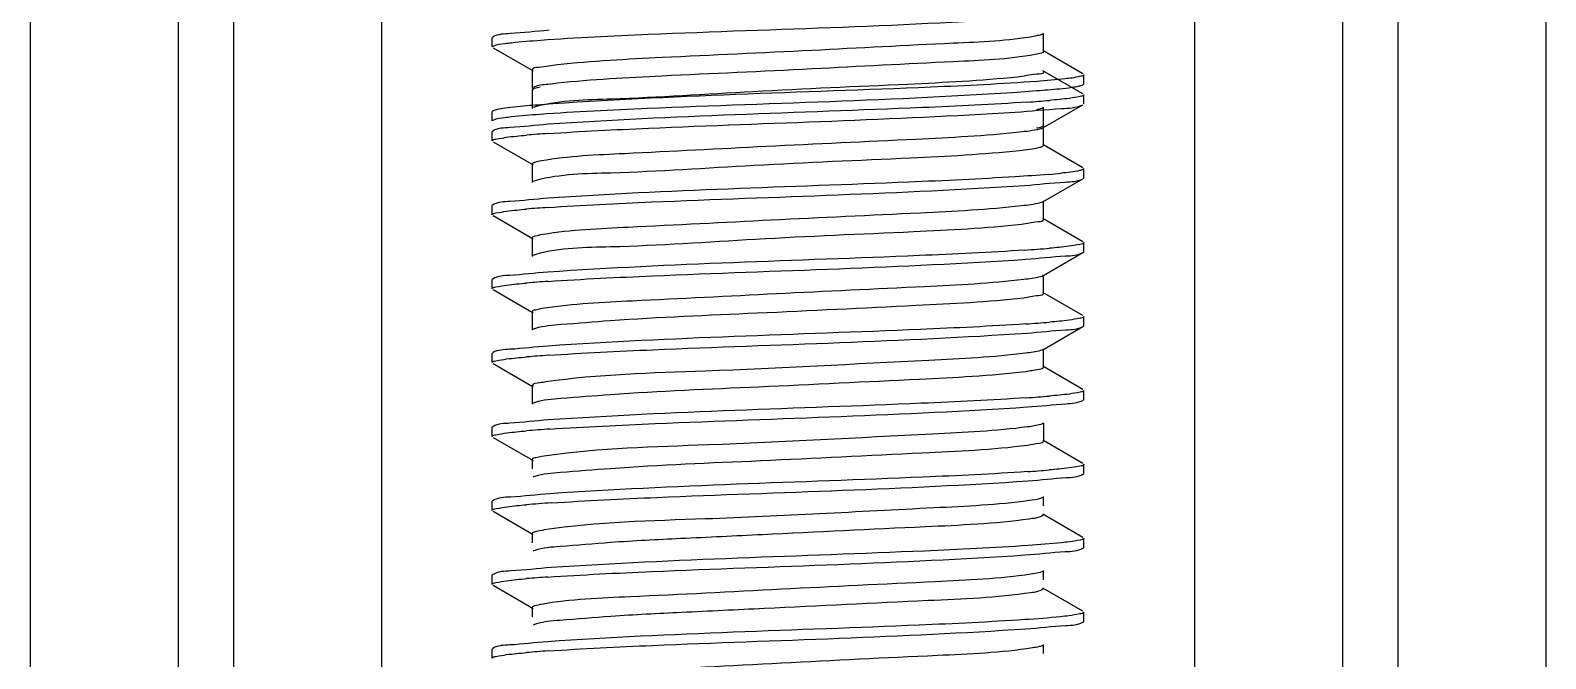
# Model space of a CAD drawing. Extents: x 4995099 to 5303443, y 4627657 to 4889583.
# Drawn here: x 5028668 to 5029279, y 4750143 to 4750396 of the extents above; entities that cross this region are included whole.
import ezdxf

# ---------------------------------------------------------------- set-up
doc = ezdxf.new("R2010")
doc.units = 0
doc.header["$LTSCALE"] = 1000
doc.header["$MEASUREMENT"] = 0
doc.layers.get('0').update_dxf_attribs({"color": 4, "linetype": 'CONTINUOUS'})

msp = doc.modelspace()

# ---------------------------------------------------------------- linework, layer by layer
at = {"linetype": 'Continuous'}
for p, q in [((5028668.47, 4754136.29), (5028668.47, 4748210.01)), ((5028728, 4754136.29), (5028728, 4748210.01)), ((5028750.33, 4754136.29), (5028750.33, 4748210.01)), ((5028809.86, 4754136.29), (5028809.86, 4748210.01)), ((5029137.28, 4754136.29), (5029137.28, 4748210.01)), ((5029196.82, 4754136.29), (5029196.82, 4748210.01)), ((5029219.14, 4754136.29), (5029219.14, 4748210.01)), ((5029278.67, 4754136.29), (5029278.67, 4748210.01)), ((5029076.52, 4750387.72), (5029076.52, 4750395.16)), ((5028854.79, 4750393.62), (5028854.51, 4750393.3)), ((5028854.51, 4750389.58), (5028854.51, 4750393.3)), ((5028854.51, 4750389.58), (5028854.51, 4750393.3)), ((5028854.79, 4750389.25), (5028870.94, 4750379.9)), ((5029092.35, 4750378.74), (5029076.2, 4750388.09)), ((5028870.62, 4750380.28), (5028870.62, 4750372.83)), ((5029092.35, 4750370.67), (5029076.2, 4750380.02)), ((5029092.64, 4750374.69), (5029092.64, 4750378.41)), ((5029092.64, 4750374.69), (5029092.64, 4750378.41)), ((5028870.62, 4750372.2), (5028870.62, 4750364.76)), ((5029092.35, 4750374.37), (5029092.64, 4750374.69)), ((5029092.64, 4750366.62), (5029092.64, 4750370.34)), ((5029092.64, 4750366.62), (5029092.64, 4750370.34)), ((5028854.79, 4750363.86), (5028854.51, 4750363.53)), ((5028854.51, 4750359.81), (5028854.51, 4750363.53)), ((5028854.51, 4750359.81), (5028854.51, 4750363.53)), ((5029076.2, 4750356.94), (5029092.35, 4750366.3)), ((5029076.52, 4750357.95), (5029076.52, 4750365.39)), ((5029092.15, 4750366.2), (5029092.35, 4750366.3)), ((5029076.52, 4750349.88), (5029076.52, 4750357.32)), ((5028854.79, 4750355.79), (5028854.51, 4750355.46)), ((5028854.51, 4750351.74), (5028854.51, 4750355.46)), ((5028854.51, 4750351.74), (5028854.51, 4750355.46)), ((5028854.79, 4750351.41), (5028870.94, 4750342.06)), ((5029076.2, 4750356.94), (5029076.1, 4750356.89)), ((5029076.52, 4750349.88), (5029076.1, 4750349.45)), ((5029092.35, 4750340.9), (5029076.2, 4750350.26)), ((5028870.62, 4750342.44), (5028870.62, 4750335)), ((5029092.64, 4750336.86), (5029092.64, 4750340.58)), ((5029092.64, 4750336.86), (5029092.64, 4750340.58)), ((5029076.2, 4750327.18), (5029092.35, 4750336.53)), ((5029092.35, 4750336.53), (5029092.64, 4750336.86)), ((5029076.52, 4750320.11), (5029076.52, 4750327.56)), ((5028854.79, 4750326.02), (5028854.51, 4750325.7)), ((5028854.51, 4750321.97), (5028854.51, 4750325.7)), ((5028854.51, 4750321.97), (5028854.51, 4750325.7)), ((5028854.79, 4750321.65), (5028870.94, 4750312.3)), ((5029092.35, 4750311.14), (5029076.2, 4750320.49)), ((5028870.62, 4750312.67), (5028870.62, 4750305.23)), ((5029092.64, 4750307.09), (5029092.64, 4750310.81)), ((5029092.64, 4750307.09), (5029092.64, 4750310.81)), ((5029076.2, 4750297.41), (5029092.35, 4750306.77)), ((5029092.35, 4750306.77), (5029092.64, 4750307.09)), ((5028854.79, 4750296.26), (5028854.51, 4750295.93)), ((5029076.52, 4750290.35), (5029076.52, 4750297.79)), ((5028854.51, 4750292.21), (5028854.51, 4750295.93)), ((5028854.51, 4750292.21), (5028854.51, 4750295.93)), ((5028854.79, 4750291.88), (5028870.94, 4750282.53)), ((5029092.35, 4750281.37), (5029076.2, 4750290.72)), ((5028870.62, 4750282.91), (5028870.62, 4750275.47)), ((5029092.64, 4750277.33), (5029092.64, 4750281.05)), ((5029092.64, 4750277.33), (5029092.64, 4750281.05)), ((5029076.2, 4750267.65), (5029092.35, 4750277)), ((5029092.35, 4750277), (5029092.64, 4750277.33)), ((5028854.79, 4750266.49), (5028854.51, 4750266.16)), ((5028854.51, 4750262.44), (5028854.51, 4750266.16)), ((5028854.51, 4750262.44), (5028854.51, 4750266.16)), ((5029076.52, 4750260.58), (5029076.52, 4750268.02)), ((5028854.79, 4750262.12), (5028870.94, 4750252.76)), ((5029092.35, 4750251.61), (5029076.2, 4750260.96)), ((5028870.62, 4750253.14), (5028870.62, 4750245.7)), ((5029092.35, 4750247.23), (5029092.64, 4750247.56)), ((5029092.64, 4750247.56), (5029092.64, 4750251.28)), ((5029092.64, 4750247.56), (5029092.64, 4750251.28)), ((5028854.79, 4750236.72), (5028854.51, 4750236.4)), ((5028854.51, 4750232.68), (5028854.51, 4750236.4)), ((5028854.51, 4750232.68), (5028854.51, 4750236.4)), ((5029076.52, 4750238.21), (5029076.52, 4750230.77)), ((5028854.79, 4750232.35), (5028870.94, 4750223)), ((5029092.35, 4750221.84), (5029076.2, 4750231.19)), ((5028870.62, 4750223.37), (5028870.62, 4750219.63)), ((5029092.35, 4750217.47), (5029092.64, 4750217.79)), ((5029092.64, 4750217.79), (5029092.64, 4750221.51)), ((5029092.64, 4750217.79), (5029092.64, 4750221.51)), ((5028871.1, 4750216.39), (5028870.95, 4750216.31)), ((5028871.67, 4750216.61), (5028871.1, 4750216.39)), ((5028854.79, 4750206.96), (5028854.51, 4750206.63)), ((5028854.51, 4750202.91), (5028854.51, 4750206.63)), ((5028854.51, 4750202.91), (5028854.51, 4750206.63)), ((5029076.52, 4750204.77), (5029076.52, 4750208.49)), ((5028854.79, 4750202.58), (5028870.94, 4750193.23)), ((5029092.35, 4750192.07), (5029076.2, 4750201.43)), ((5028870.62, 4750193.61), (5028870.62, 4750189.89)), ((5028871.08, 4750186.62), (5028870.95, 4750186.54)), ((5028871.6, 4750186.82), (5028871.08, 4750186.62)), ((5029092.35, 4750187.7), (5029092.64, 4750188.03)), ((5029092.64, 4750188.03), (5029092.64, 4750191.75)), ((5029092.64, 4750188.03), (5029092.64, 4750191.75)), ((5028854.79, 4750177.19), (5028854.51, 4750176.87)), ((5028854.51, 4750173.14), (5028854.51, 4750176.87)), ((5028854.51, 4750173.14), (5028854.51, 4750176.87)), ((5029076.52, 4750175.02), (5029076.52, 4750178.73)), ((5028854.79, 4750172.82), (5028870.94, 4750163.47)), ((5029092.35, 4750162.31), (5029076.2, 4750171.66)), ((5028870.62, 4750163.84), (5028870.62, 4750160.12)), ((5029092.64, 4750158.26), (5029092.64, 4750161.98)), ((5029092.64, 4750158.26), (5029092.64, 4750161.98)), ((5028871.53, 4750157.03), (5028870.95, 4750156.78)), ((5029092.35, 4750157.94), (5029092.64, 4750158.26)), ((5028854.79, 4750147.43), (5028854.51, 4750147.1)), ((5028854.51, 4750143.38), (5028854.51, 4750147.1)), ((5028854.51, 4750143.38), (5028854.51, 4750147.1)), ((5029076.52, 4750145.26), (5029076.52, 4750148.96))]:
    msp.add_line(p, q, dxfattribs=at)
for centre, radius, start, end in [((5029035.78, 4750880.31), 514.07, 273.81843, 274.80556), ((5028911.01, 4749846.26), 509.58, 93.84014, 94.80802), ((5029057.11, 4750595.76), 258.4, 274.74352, 275.88113), ((5028910.99, 4749816.69), 509.38, 93.84602, 94.8037), ((5029034.36, 4750838.61), 531.96, 273.72575, 274.80467), ((5028911.16, 4749784.84), 511.47, 93.83479, 94.80351), ((5029034.91, 4750801.92), 525.02, 273.7603, 274.80593), ((5028911.25, 4749753.97), 512.57, 93.82892, 94.80336), ((5029035.4, 4750766), 518.84, 273.79249, 274.8061), ((5028912.12, 4749713.22), 523.6, 93.76767, 94.80566), ((5029035.29, 4750731.45), 514.08, 273.86616, 274.85391), ((5028912.81, 4749674.73), 532.35, 93.72435, 94.8042), ((5028910.99, 4749667.94), 509.3, 93.84643, 94.80371), ((5028911.15, 4749636.07), 511.41, 93.83512, 94.80352)]:
    msp.add_arc(centre, radius, start, end, dxfattribs=at)
for points, knots in [([(5028874, 4750392.33), (5028888.41, 4750393.37), (5028955.04, 4750396.61), (5029021.77, 4750397.92), (5029073.88, 4750401.77)], [0, 0, 0, 0, 0.21664, 1, 1, 1, 1]), ([(5028877.37, 4750396.28), (5028872.14, 4750395.93), (5028864.82, 4750394.92), (5028856.83, 4750394.79), (5028854.79, 4750393.62)], [0, 0, 0, 0, 0.690599, 1, 1, 1, 1]), ([(5029073.09, 4750393.93), (5029062.23, 4750391.98), (5029032.11, 4750390.8), (5028982.09, 4750387.99), (5028928.92, 4750385.62), (5028894.73, 4750383.88), (5028880.73, 4750382.39)], [0, 0, 0, 0, 0.17175, 0.467319, 0.780864, 1, 1, 1, 1]), ([(5029076.2, 4750394.78), (5029075.84, 4750394.58), (5029074.8, 4750394.27), (5029073.75, 4750394.05), (5029073.09, 4750393.93)], [0, 0, 0, 0, 0.378304, 1, 1, 1, 1]), ([(5028854.51, 4750389.58), (5028854.51, 4750389.73), (5028856.29, 4750390.85), (5028857.92, 4750390.73), (5028859.5, 4750390.95)], [0, 0, 0, 0, 0.088697, 1, 1, 1, 1]), ([(5028859.5, 4750390.95), (5028860.42, 4750391.08), (5028865.24, 4750391.66), (5028870.09, 4750392.04), (5028874, 4750392.33)], [0, 0, 0, 0, 0.191577, 1, 1, 1, 1]), ([(5029076.52, 4750387.72), (5029076.52, 4750387.36), (5029074.93, 4750386.87), (5029073.96, 4750386.65), (5029073.09, 4750386.49)], [0, 0, 0, 0, 0.286254, 1, 1, 1, 1]), ([(5028880.73, 4750382.39), (5028878.2, 4750382.12), (5028875.8, 4750381.38), (5028870.62, 4750381.2), (5028870.62, 4750380.28)], [0, 0, 0, 0, 0.733425, 1, 1, 1, 1]), ([(5029073.09, 4750386.49), (5029062.23, 4750384.54), (5029032.11, 4750383.36), (5028982.09, 4750380.55), (5028928.92, 4750378.18), (5028894.73, 4750376.44), (5028880.73, 4750374.95)], [0, 0, 0, 0, 0.17175, 0.467319, 0.780864, 1, 1, 1, 1]), ([(5029065.89, 4750377.47), (5029051.24, 4750375.95), (5029015.75, 4750374.15), (5028961.21, 4750371.91), (5028911.59, 4750368.55), (5028882.16, 4750368.1), (5028872.36, 4750365.64)], [0, 0, 0, 0, 0.227857, 0.549507, 0.843778, 1, 1, 1, 1]), ([(5029073.88, 4750375.72), (5029059.62, 4750374.67), (5028992.99, 4750371.41), (5028926.27, 4750370.07), (5028874, 4750366.28)], [0, 0, 0, 0, 0.214363, 1, 1, 1, 1]), ([(5029076.52, 4750379.65), (5029076.53, 4750378.68), (5029071.06, 4750378.54), (5029068.55, 4750377.75), (5029065.89, 4750377.47)], [0, 0, 0, 0, 0.266085, 1, 1, 1, 1]), ([(5029087.85, 4750377.07), (5029086.97, 4750376.94), (5029082.32, 4750376.37), (5029077.66, 4750376), (5029073.88, 4750375.72)], [0, 0, 0, 0, 0.191294, 1, 1, 1, 1]), ([(5029092.64, 4750378.41), (5029092.64, 4750377.96), (5029090.29, 4750377.56), (5029089.06, 4750377.24), (5029087.85, 4750377.07)], [0, 0, 0, 0, 0.274675, 1, 1, 1, 1]), ([(5028873.76, 4750373.38), (5028872.96, 4750373.23), (5028872.06, 4750373.02), (5028870.62, 4750372.53), (5028870.62, 4750372.2)], [0, 0, 0, 0, 0.711183, 1, 1, 1, 1]), ([(5028880.73, 4750374.95), (5028879.5, 4750374.82), (5028876.26, 4750374.34), (5028872.74, 4750374.25), (5028870.94, 4750373.21)], [0, 0, 0, 0, 0.373138, 1, 1, 1, 1]), ([(5028873.75, 4750362.54), (5028888.13, 4750363.59), (5028954.82, 4750366.84), (5029021.61, 4750368.15), (5029073.8, 4750371.99)], [0, 0, 0, 0, 0.216028, 1, 1, 1, 1]), ([(5029073.8, 4750371.99), (5029075.24, 4750372.1), (5029079.93, 4750372.47), (5029084.61, 4750372.89), (5029087.83, 4750373.34)], [0, 0, 0, 0, 0.307523, 1, 1, 1, 1]), ([(5029092.64, 4750370.34), (5029092.64, 4750369.81), (5029089.79, 4750369.45), (5029088.35, 4750369.06), (5029086.92, 4750368.87)], [0, 0, 0, 0, 0.271575, 1, 1, 1, 1]), ([(5029087.83, 4750373.34), (5029088.82, 4750373.48), (5029090.33, 4750373.75), (5029091.87, 4750374.09), (5029092.35, 4750374.37)], [0, 0, 0, 0, 0.642865, 1, 1, 1, 1]), ([(5028859.5, 4750364.91), (5028858.47, 4750364.77), (5028856.9, 4750364.49), (5028855.29, 4750364.14), (5028854.79, 4750363.86)], [0, 0, 0, 0, 0.644494, 1, 1, 1, 1]), ([(5028874, 4750366.28), (5028872.51, 4750366.17), (5028867.67, 4750365.8), (5028862.83, 4750365.37), (5028859.5, 4750364.91)], [0, 0, 0, 0, 0.307193, 1, 1, 1, 1]), ([(5028872.36, 4750365.64), (5028872.08, 4750365.56), (5028871.6, 4750365.43), (5028871.13, 4750365.24), (5028870.95, 4750365.14)], [0, 0, 0, 0, 0.587412, 1, 1, 1, 1]), ([(5028876.89, 4750354.69), (5028890.37, 4750355.61), (5028953.11, 4750358.65), (5029015.91, 4750360.28), (5029065.1, 4750363.34)], [0, 0, 0, 0, 0.215245, 1, 1, 1, 1]), ([(5029070.01, 4750367.38), (5029055.91, 4750366.42), (5028991.58, 4750363.32), (5028927.17, 4750361.83), (5028877.02, 4750358.42)], [0, 0, 0, 0, 0.219473, 1, 1, 1, 1]), ([(5029065.1, 4750363.34), (5029071.27, 4750363.72), (5029080.16, 4750364.73), (5029089.5, 4750365.03), (5029092.15, 4750366.2)], [0, 0, 0, 0, 0.681451, 1, 1, 1, 1]), ([(5029076.2, 4750365.02), (5029075.89, 4750364.84), (5029075.02, 4750364.56), (5029074.14, 4750364.37), (5029073.6, 4750364.26)], [0, 0, 0, 0, 0.385895, 1, 1, 1, 1]), ([(5028854.51, 4750359.81), (5028854.51, 4750359.97), (5028856.27, 4750361.07), (5028857.88, 4750360.96), (5028859.44, 4750361.18)], [0, 0, 0, 0, 0.088945, 1, 1, 1, 1]), ([(5028877.02, 4750358.42), (5028871.88, 4750358.07), (5028864.66, 4750357.07), (5028856.8, 4750356.94), (5028854.79, 4750355.79)], [0, 0, 0, 0, 0.690338, 1, 1, 1, 1]), ([(5028859.44, 4750361.18), (5028860.35, 4750361.31), (5028865.11, 4750361.88), (5028869.89, 4750362.26), (5028873.75, 4750362.54)], [0, 0, 0, 0, 0.191564, 1, 1, 1, 1]), ([(5029076.52, 4750357.95), (5029076.52, 4750357.64), (5029075.19, 4750357.16), (5029074.34, 4750356.96), (5029073.6, 4750356.82)], [0, 0, 0, 0, 0.290879, 1, 1, 1, 1]), ([(5028854.51, 4750351.74), (5028854.51, 4750352.27), (5028857.29, 4750352.63), (5028858.7, 4750353.01), (5028860.1, 4750353.2)], [0, 0, 0, 0, 0.271891, 1, 1, 1, 1]), ([(5029066.79, 4750355.24), (5029052.92, 4750353.74), (5029018.89, 4750352.02), (5028965.82, 4750349.63), (5028915.62, 4750346.85), (5028885.3, 4750345.62), (5028874.28, 4750343.71)], [0, 0, 0, 0, 0.216982, 0.529712, 0.826099, 1, 1, 1, 1]), ([(5029076.1, 4750356.89), (5029075.73, 4750356.7), (5029072.66, 4750355.84), (5029069.51, 4750355.54), (5029066.79, 4750355.24)], [0, 0, 0, 0, 0.133347, 1, 1, 1, 1]), ([(5029066.79, 4750347.8), (5029052.22, 4750346.22), (5029016.58, 4750344.43), (5028961.65, 4750342.2), (5028911.64, 4750338.69), (5028881.91, 4750338.42), (5028872.17, 4750335.82)], [0, 0, 0, 0, 0.225438, 0.548607, 0.844824, 1, 1, 1, 1]), ([(5029076.1, 4750349.45), (5029075.73, 4750349.26), (5029072.66, 4750348.4), (5029069.51, 4750348.1), (5029066.79, 4750347.8)], [0, 0, 0, 0, 0.133347, 1, 1, 1, 1]), ([(5028874.28, 4750343.71), (5028873.36, 4750343.55), (5028872.34, 4750343.31), (5028870.62, 4750342.81), (5028870.62, 4750342.44)], [0, 0, 0, 0, 0.715447, 1, 1, 1, 1]), ([(5029092.15, 4750340.15), (5029091.78, 4750339.99), (5029088.96, 4750339.25), (5029086.07, 4750338.98), (5029083.59, 4750338.72)], [0, 0, 0, 0, 0.138302, 1, 1, 1, 1]), ([(5029092.64, 4750340.58), (5029092.64, 4750340.5), (5029092.48, 4750340.3), (5029092.28, 4750340.21), (5029092.15, 4750340.15)], [0, 0, 0, 0, 0.368034, 1, 1, 1, 1]), ([(5028872.17, 4750335.82), (5028871.92, 4750335.75), (5028871.51, 4750335.63), (5028871.11, 4750335.46), (5028870.95, 4750335.37)], [0, 0, 0, 0, 0.580842, 1, 1, 1, 1]), ([(5028876.83, 4750324.92), (5028890.76, 4750325.87), (5028954.8, 4750328.96), (5029018.9, 4750330.49), (5029068.93, 4750333.82)], [0, 0, 0, 0, 0.217913, 1, 1, 1, 1]), ([(5029065.1, 4750337.29), (5029050.81, 4750336.4), (5028988.07, 4750333.45), (5028925.26, 4750331.94), (5028876.89, 4750328.65)], [0, 0, 0, 0, 0.227972, 1, 1, 1, 1]), ([(5029068.93, 4750333.82), (5029074.35, 4750334.18), (5029081.95, 4750335.23), (5029090.24, 4750335.32), (5029092.35, 4750336.53)], [0, 0, 0, 0, 0.691294, 1, 1, 1, 1]), ([(5028876.89, 4750328.65), (5028871.77, 4750328.3), (5028864.6, 4750327.31), (5028856.79, 4750327.17), (5028854.79, 4750326.02)], [0, 0, 0, 0, 0.69026, 1, 1, 1, 1]), ([(5029076.2, 4750327.18), (5029075.87, 4750326.99), (5029073.06, 4750326.14), (5029070.16, 4750325.86), (5029067.65, 4750325.57)], [0, 0, 0, 0, 0.130217, 1, 1, 1, 1]), ([(5028854.51, 4750321.97), (5028854.51, 4750322.51), (5028857.34, 4750322.87), (5028858.78, 4750323.26), (5028860.21, 4750323.45)], [0, 0, 0, 0, 0.271632, 1, 1, 1, 1]), ([(5029067.65, 4750325.57), (5029054.09, 4750324.04), (5029020.45, 4750322.34), (5028967.64, 4750319.92), (5028917.02, 4750317.21), (5028886.23, 4750315.88), (5028874.85, 4750314.04)], [0, 0, 0, 0, 0.211892, 0.522694, 0.821014, 1, 1, 1, 1]), ([(5029067.65, 4750318.13), (5029053.18, 4750316.49), (5029017.44, 4750314.71), (5028962.15, 4750312.49), (5028911.75, 4750308.82), (5028881.72, 4750308.75), (5028872.01, 4750306.01)], [0, 0, 0, 0, 0.222801, 0.547327, 0.845545, 1, 1, 1, 1]), ([(5029076.52, 4750320.11), (5029076.53, 4750319.3), (5029072.01, 4750319.02), (5029069.87, 4750318.38), (5029067.65, 4750318.13)], [0, 0, 0, 0, 0.26802, 1, 1, 1, 1]), ([(5028874.85, 4750314.04), (5028873.79, 4750313.86), (5028872.64, 4750313.59), (5028870.62, 4750313.09), (5028870.62, 4750312.67)], [0, 0, 0, 0, 0.718986, 1, 1, 1, 1]), ([(5029092.64, 4750310.81), (5029092.64, 4750310.25), (5029089.68, 4750309.91), (5029088.19, 4750309.5), (5029086.71, 4750309.31)], [0, 0, 0, 0, 0.270977, 1, 1, 1, 1]), ([(5028872.01, 4750306.01), (5028871.8, 4750305.95), (5028871.44, 4750305.84), (5028871.09, 4750305.69), (5028870.95, 4750305.61)], [0, 0, 0, 0, 0.574878, 1, 1, 1, 1]), ([(5029068.93, 4750307.77), (5029054.75, 4750306.83), (5028990.72, 4750303.76), (5028926.6, 4750302.27), (5028876.83, 4750298.88)], [0, 0, 0, 0, 0.221636, 1, 1, 1, 1]), ([(5028876.95, 4750295.16), (5028890.94, 4750296.12), (5028955.07, 4750299.21), (5029019.28, 4750300.73), (5029069.34, 4750304.08)], [0, 0, 0, 0, 0.218477, 1, 1, 1, 1]), ([(5029069.34, 4750304.08), (5029074.67, 4750304.43), (5029082.13, 4750305.47), (5029090.28, 4750305.58), (5029092.35, 4750306.77)], [0, 0, 0, 0, 0.690984, 1, 1, 1, 1]), ([(5028876.83, 4750298.88), (5028871.73, 4750298.53), (5028864.57, 4750297.54), (5028856.78, 4750297.4), (5028854.79, 4750296.26)], [0, 0, 0, 0, 0.690175, 1, 1, 1, 1]), ([(5029076.2, 4750297.41), (5029075.9, 4750297.24), (5029073.36, 4750296.44), (5029070.74, 4750296.17), (5029068.47, 4750295.9)], [0, 0, 0, 0, 0.13294, 1, 1, 1, 1]), ([(5028854.51, 4750292.21), (5028854.51, 4750292.75), (5028857.36, 4750293.11), (5028858.8, 4750293.5), (5028860.24, 4750293.68)], [0, 0, 0, 0, 0.271543, 1, 1, 1, 1]), ([(5029068.47, 4750295.9), (5029055.23, 4750294.33), (5029022, 4750292.67), (5028969.47, 4750290.21), (5028918.45, 4750287.56), (5028887.19, 4750286.15), (5028875.46, 4750284.36)], [0, 0, 0, 0, 0.206815, 0.515694, 0.81594, 1, 1, 1, 1]), ([(5029076.52, 4750290.35), (5029076.53, 4750289.6), (5029072.45, 4750289.27), (5029070.49, 4750288.7), (5029068.47, 4750288.46)], [0, 0, 0, 0, 0.269268, 1, 1, 1, 1]), ([(5028875.46, 4750284.36), (5028874.24, 4750284.18), (5028872.96, 4750283.86), (5028870.62, 4750283.38), (5028870.62, 4750282.91)], [0, 0, 0, 0, 0.721952, 1, 1, 1, 1]), ([(5029068.47, 4750288.46), (5029054.13, 4750286.76), (5029018.28, 4750285.1), (5028962.84, 4750282.3), (5028915.05, 4750280.41), (5028885.41, 4750277.97), (5028875.22, 4750277.2), (5028871.87, 4750276.2)], [0, 0, 0, 0, 0.21995, 0.54567, 0.845919, 0.946858, 1, 1, 1, 1]), ([(5029069.34, 4750278.03), (5029055.2, 4750277.09), (5028991.07, 4750274.01), (5028926.86, 4750272.52), (5028876.95, 4750269.12)], [0, 0, 0, 0, 0.220782, 1, 1, 1, 1]), ([(5029092.64, 4750281.05), (5029092.64, 4750280.5), (5029089.73, 4750280.15), (5029088.27, 4750279.75), (5029086.8, 4750279.56)], [0, 0, 0, 0, 0.271239, 1, 1, 1, 1]), ([(5028871.87, 4750276.2), (5028871.69, 4750276.15), (5028871.38, 4750276.05), (5028871.07, 4750275.91), (5028870.95, 4750275.84)], [0, 0, 0, 0, 0.569475, 1, 1, 1, 1]), ([(5028877.02, 4750265.4), (5028891.06, 4750266.36), (5028955.29, 4750269.45), (5029019.6, 4750270.96), (5029069.71, 4750274.34)], [0, 0, 0, 0, 0.2189, 1, 1, 1, 1]), ([(5029069.71, 4750274.34), (5029074.96, 4750274.69), (5029082.3, 4750275.71), (5029090.31, 4750275.83), (5029092.35, 4750277)], [0, 0, 0, 0, 0.690688, 1, 1, 1, 1]), ([(5028876.95, 4750269.12), (5028871.82, 4750268.77), (5028864.63, 4750267.77), (5028856.79, 4750267.64), (5028854.79, 4750266.49)], [0, 0, 0, 0, 0.69028, 1, 1, 1, 1]), ([(5029069.25, 4750266.23), (5029056.34, 4750264.62), (5029013.26, 4750262.57), (5028948.96, 4750258.93), (5028897.32, 4750257.73), (5028876.1, 4750254.69)], [0, 0, 0, 0, 0.201754, 0.667715, 1, 1, 1, 1]), ([(5029076.2, 4750267.65), (5029075.92, 4750267.49), (5029073.65, 4750266.74), (5029071.28, 4750266.49), (5029069.25, 4750266.23)], [0, 0, 0, 0, 0.135878, 1, 1, 1, 1]), ([(5028854.51, 4750262.44), (5028854.51, 4750262.98), (5028857.37, 4750263.34), (5028858.82, 4750263.73), (5028860.26, 4750263.92)], [0, 0, 0, 0, 0.271496, 1, 1, 1, 1]), ([(5029076.52, 4750260.58), (5029076.53, 4750259.9), (5029072.88, 4750259.52), (5029071.08, 4750259.02), (5029069.25, 4750258.79)], [0, 0, 0, 0, 0.270735, 1, 1, 1, 1]), ([(5028876.1, 4750254.69), (5028875.31, 4750254.58), (5028873.76, 4750254.14), (5028870.62, 4750254.24), (5028870.62, 4750253.14)], [0, 0, 0, 0, 0.421934, 1, 1, 1, 1]), ([(5029069.25, 4750258.79), (5029055.05, 4750257.02), (5029019.16, 4750255.4), (5028963.46, 4750252.54), (5028915.21, 4750250.68), (5028885.32, 4750248.18), (5028875.08, 4750247.43), (5028871.77, 4750246.41)], [0, 0, 0, 0, 0.216944, 0.543769, 0.846123, 0.94739, 1, 1, 1, 1]), ([(5029069.71, 4750248.29), (5029055.6, 4750247.34), (5028991.37, 4750244.25), (5028927.05, 4750242.76), (5028877.02, 4750239.36)], [0, 0, 0, 0, 0.220034, 1, 1, 1, 1]), ([(5029092.64, 4750251.28), (5029092.64, 4750250.74), (5029089.77, 4750250.38), (5029088.32, 4750249.99), (5029086.88, 4750249.8)], [0, 0, 0, 0, 0.271443, 1, 1, 1, 1]), ([(5028871.77, 4750246.41), (5028871.61, 4750246.36), (5028871.33, 4750246.26), (5028871.06, 4750246.14), (5028870.95, 4750246.08)], [0, 0, 0, 0, 0.564588, 1, 1, 1, 1]), ([(5028877.72, 4750235.68), (5028891.83, 4750236.63), (5028955.91, 4750239.7), (5029020.06, 4750241.24), (5029069.96, 4750244.59)], [0, 0, 0, 0, 0.220426, 1, 1, 1, 1]), ([(5029069.96, 4750244.59), (5029075.14, 4750244.93), (5029082.45, 4750245.85), (5029090.3, 4750246.15), (5029092.35, 4750247.26)], [0, 0, 0, 0, 0.69021, 1, 1, 1, 1]), ([(5028877.02, 4750239.36), (5028871.87, 4750239.01), (5028864.66, 4750238.01), (5028856.8, 4750237.88), (5028854.79, 4750236.72)], [0, 0, 0, 0, 0.690334, 1, 1, 1, 1]), ([(5029070, 4750236.56), (5029057.34, 4750234.9), (5029014.42, 4750232.89), (5028949.96, 4750229.22), (5028897.94, 4750227.97), (5028876.39, 4750224.97)], [0, 0, 0, 0, 0.197543, 0.663489, 1, 1, 1, 1]), ([(5029076.2, 4750237.88), (5029075.94, 4750237.73), (5029073.92, 4750237.05), (5029071.81, 4750236.8), (5029070, 4750236.56)], [0, 0, 0, 0, 0.139149, 1, 1, 1, 1]), ([(5028854.51, 4750232.68), (5028854.51, 4750233.22), (5028857.41, 4750233.58), (5028858.87, 4750233.98), (5028860.33, 4750234.16)], [0, 0, 0, 0, 0.27127, 1, 1, 1, 1]), ([(5029070, 4750229.12), (5029055.96, 4750227.27), (5029020.04, 4750225.71), (5028964.12, 4750222.78), (5028915.4, 4750220.95), (5028885.26, 4750218.39), (5028874.97, 4750217.67), (5028871.67, 4750216.61)], [0, 0, 0, 0, 0.213782, 0.541615, 0.846127, 0.947805, 1, 1, 1, 1]), ([(5029076.52, 4750230.77), (5029076.38, 4750230.14), (5029073.39, 4750229.82), (5029071.6, 4750229.33), (5029070, 4750229.12)], [0, 0, 0, 0, 0.283505, 1, 1, 1, 1]), ([(5028876.39, 4750224.97), (5028874.94, 4750224.77), (5028873.46, 4750224.38), (5028870.62, 4750223.93), (5028870.62, 4750223.37)], [0, 0, 0, 0, 0.725422, 1, 1, 1, 1]), ([(5029069.96, 4750218.54), (5029055.94, 4750217.58), (5028991.86, 4750214.53), (5028927.71, 4750212.99), (5028877.72, 4750209.64)], [0, 0, 0, 0, 0.218989, 1, 1, 1, 1]), ([(5029070.31, 4750214.85), (5029075.41, 4750215.19), (5029082.57, 4750216.18), (5029090.36, 4750216.32), (5029092.35, 4750217.47)], [0, 0, 0, 0, 0.690165, 1, 1, 1, 1]), ([(5029092.64, 4750221.51), (5029092.64, 4750220.95), (5029089.72, 4750220.54), (5029088.21, 4750220.2), (5029086.73, 4750220.02)], [0, 0, 0, 0, 0.273218, 1, 1, 1, 1]), ([(5028878.23, 4750205.95), (5028892.41, 4750206.89), (5028956.44, 4750209.96), (5029020.54, 4750211.45), (5029070.31, 4750214.85)], [0, 0, 0, 0, 0.22166, 1, 1, 1, 1]), ([(5028877.72, 4750209.64), (5028872.41, 4750209.28), (5028864.97, 4750208.25), (5028856.86, 4750208.14), (5028854.79, 4750206.96)], [0, 0, 0, 0, 0.690918, 1, 1, 1, 1]), ([(5029070.71, 4750206.89), (5029058.02, 4750205.13), (5029014.45, 4750203.19), (5028949.46, 4750199.27), (5028896.83, 4750198.34), (5028875.37, 4750195.05)], [0, 0, 0, 0, 0.196293, 0.667285, 1, 1, 1, 1]), ([(5029076.2, 4750208.11), (5029075.96, 4750207.98), (5029074.18, 4750207.35), (5029072.3, 4750207.11), (5029070.71, 4750206.89)], [0, 0, 0, 0, 0.142507, 1, 1, 1, 1]), ([(5028854.51, 4750202.91), (5028854.51, 4750203.47), (5028857.47, 4750203.81), (5028858.96, 4750204.22), (5028860.45, 4750204.41)], [0, 0, 0, 0, 0.270941, 1, 1, 1, 1]), ([(5029070.71, 4750199.45), (5029056.84, 4750197.52), (5029020.93, 4750196), (5028974.15, 4750193.64), (5028931.94, 4750191.64), (5028904.72, 4750190.32), (5028885.24, 4750188.6), (5028874.87, 4750187.91), (5028871.6, 4750186.82)], [0, 0, 0, 0, 0.210475, 0.53923, 0.704492, 0.84595, 0.948117, 1, 1, 1, 1]), ([(5029076.2, 4750201.43), (5029077.03, 4750200.95), (5029072.92, 4750199.58), (5029071.72, 4750199.59), (5029070.71, 4750199.45)], [0, 0, 0, 0, 0.48462, 1, 1, 1, 1]), ([(5028875.37, 4750195.05), (5028874.18, 4750194.87), (5028872.92, 4750194.56), (5028870.62, 4750194.08), (5028870.62, 4750193.61)], [0, 0, 0, 0, 0.721664, 1, 1, 1, 1]), ([(5029070.31, 4750188.8), (5029056.38, 4750187.85), (5028992.35, 4750184.76), (5028928.25, 4750183.23), (5028878.23, 4750179.91)], [0, 0, 0, 0, 0.21791, 1, 1, 1, 1]), ([(5029068.91, 4750184.98), (5029074.34, 4750185.35), (5029081.95, 4750186.4), (5029090.24, 4750186.49), (5029092.35, 4750187.7)], [0, 0, 0, 0, 0.691292, 1, 1, 1, 1]), ([(5029086.93, 4750190.28), (5029085.88, 4750190.14), (5029080.35, 4750189.51), (5029074.8, 4750189.11), (5029070.31, 4750188.8)], [0, 0, 0, 0, 0.191746, 1, 1, 1, 1]), ([(5029092.64, 4750191.75), (5029092.64, 4750191.21), (5029089.8, 4750190.85), (5029088.36, 4750190.46), (5029086.93, 4750190.28)], [0, 0, 0, 0, 0.271633, 1, 1, 1, 1]), ([(5028876.82, 4750176.09), (5028890.76, 4750177.04), (5028954.79, 4750180.13), (5029018.89, 4750181.66), (5029068.91, 4750184.98)], [0, 0, 0, 0, 0.217894, 1, 1, 1, 1]), ([(5028854.51, 4750173.14), (5028854.51, 4750173.68), (5028857.34, 4750174.04), (5028858.78, 4750174.43), (5028860.21, 4750174.62)], [0, 0, 0, 0, 0.271635, 1, 1, 1, 1]), ([(5028878.23, 4750179.91), (5028872.8, 4750179.55), (5028865.2, 4750178.49), (5028856.9, 4750178.4), (5028854.79, 4750177.19)], [0, 0, 0, 0, 0.691306, 1, 1, 1, 1]), ([(5029071.37, 4750177.22), (5029058.63, 4750175.34), (5029025.04, 4750173.88), (5028971.25, 4750171.23), (5028918.43, 4750168.37), (5028886.03, 4750167.17), (5028874.24, 4750165.1)], [0, 0, 0, 0, 0.195608, 0.509578, 0.818222, 1, 1, 1, 1]), ([(5029076.2, 4750178.35), (5029075.68, 4750178.05), (5029074.03, 4750177.66), (5029072.42, 4750177.37), (5029071.37, 4750177.22)], [0, 0, 0, 0, 0.360492, 1, 1, 1, 1]), ([(5029071.37, 4750169.78), (5029057.7, 4750167.76), (5029021.81, 4750166.32), (5028974.96, 4750163.9), (5028932.38, 4750161.89), (5028904.87, 4750160.57), (5028885.24, 4750158.81), (5028874.79, 4750158.16), (5028871.53, 4750157.03)], [0, 0, 0, 0, 0.207037, 0.536641, 0.703085, 0.845616, 0.94834, 1, 1, 1, 1]), ([(5029076.2, 4750171.66), (5029076.93, 4750171.24), (5029073.37, 4750169.87), (5029072.28, 4750169.91), (5029071.37, 4750169.78)], [0, 0, 0, 0, 0.481431, 1, 1, 1, 1]), ([(5028874.24, 4750165.1), (5028873.33, 4750164.94), (5028872.32, 4750164.71), (5028870.62, 4750164.21), (5028870.62, 4750163.84)], [0, 0, 0, 0, 0.715451, 1, 1, 1, 1]), ([(5029092.64, 4750161.98), (5029092.64, 4750161.42), (5029089.68, 4750161.08), (5029088.19, 4750160.67), (5029086.7, 4750160.48)], [0, 0, 0, 0, 0.270968, 1, 1, 1, 1]), ([(5029068.91, 4750158.94), (5029054.74, 4750158), (5028990.71, 4750154.93), (5028926.6, 4750153.44), (5028876.82, 4750150.05)], [0, 0, 0, 0, 0.221664, 1, 1, 1, 1]), ([(5029086.7, 4750160.48), (5029085.57, 4750160.34), (5029079.66, 4750159.68), (5029073.72, 4750159.26), (5029068.91, 4750158.94)], [0, 0, 0, 0, 0.191058, 1, 1, 1, 1]), ([(5029069.33, 4750155.25), (5029074.66, 4750155.6), (5029082.13, 4750156.64), (5029090.28, 4750156.74), (5029092.35, 4750157.94)], [0, 0, 0, 0, 0.690982, 1, 1, 1, 1]), ([(5028876.82, 4750150.05), (5028871.72, 4750149.7), (5028864.57, 4750148.71), (5028856.78, 4750148.57), (5028854.79, 4750147.43)], [0, 0, 0, 0, 0.690172, 1, 1, 1, 1]), ([(5028876.95, 4750146.33), (5028890.94, 4750147.29), (5028955.07, 4750150.38), (5029019.27, 4750151.9), (5029069.33, 4750155.25)], [0, 0, 0, 0, 0.218459, 1, 1, 1, 1]), ([(5028854.51, 4750143.38), (5028854.51, 4750143.92), (5028857.36, 4750144.28), (5028858.8, 4750144.67), (5028860.24, 4750144.85)], [0, 0, 0, 0, 0.271546, 1, 1, 1, 1]), ([(5029072, 4750147.55), (5029059.35, 4750145.56), (5029025.53, 4750144.18), (5028971.29, 4750141.48), (5028918.03, 4750138.5), (5028885.41, 4750137.45), (5028873.74, 4750135.24)], [0, 0, 0, 0, 0.193342, 0.50965, 0.820575, 1, 1, 1, 1]), ([(5029076.2, 4750148.58), (5029075.74, 4750148.32), (5029074.31, 4750147.96), (5029072.9, 4750147.69), (5029072, 4750147.55)], [0, 0, 0, 0, 0.365978, 1, 1, 1, 1])]:
    msp.add_open_spline(points, degree=3, knots=knots, dxfattribs=at)
for points in [[(5029086.92, 4750368.87), (5029084.24, 4750368.52), (5029081.54, 4750368.27), (5029078.84, 4750368.04)], [(5028860.1, 4750353.2), (5028862.83, 4750353.56), (5028865.57, 4750353.81), (5028868.3, 4750354.04)], [(5029078.48, 4750338.24), (5029074.03, 4750337.87), (5029069.56, 4750337.57), (5029065.1, 4750337.29)], [(5028860.21, 4750323.45), (5028862.91, 4750323.8), (5028865.62, 4750324.05), (5028868.34, 4750324.28)], [(5029086.71, 4750309.31), (5029084.12, 4750308.98), (5029081.52, 4750308.74), (5029078.92, 4750308.52)], [(5028860.24, 4750293.68), (5028862.93, 4750294.03), (5028865.63, 4750294.28), (5028868.33, 4750294.51)], [(5029086.8, 4750279.56), (5029084.18, 4750279.22), (5029081.53, 4750278.97), (5029078.89, 4750278.75)], [(5028860.26, 4750263.92), (5028862.94, 4750264.27), (5028865.63, 4750264.52), (5028868.32, 4750264.75)], [(5029086.88, 4750249.8), (5029084.21, 4750249.46), (5029081.54, 4750249.21), (5029078.87, 4750248.98)], [(5028860.33, 4750234.16), (5028862.97, 4750234.5), (5028865.61, 4750234.75), (5028868.26, 4750234.98)], [(5029086.73, 4750220.02), (5029084.09, 4750219.69), (5029081.44, 4750219.44), (5029078.79, 4750219.22)], [(5028860.45, 4750204.41), (5028863.04, 4750204.74), (5028865.63, 4750204.99), (5028868.23, 4750205.21)], [(5028860.21, 4750174.62), (5028862.91, 4750174.97), (5028865.62, 4750175.22), (5028868.34, 4750175.45)], [(5028860.24, 4750144.85), (5028862.93, 4750145.2), (5028865.63, 4750145.45), (5028868.33, 4750145.68)]]:
    msp.add_open_spline(points, degree=3, dxfattribs=at)

doc.saveas('drawing.dxf')
